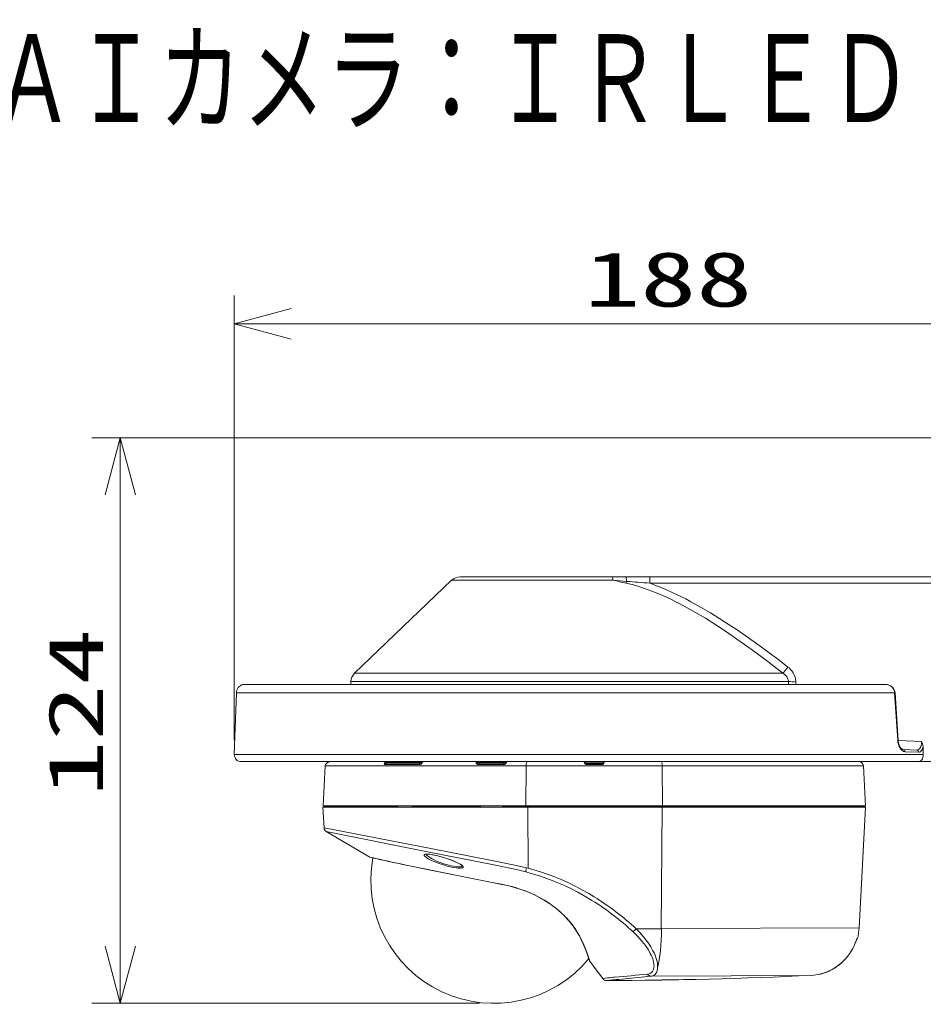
# Model space of a CAD drawing. Units: millimetres on the paper. Extents: x -63 to 65, y -59 to 59.
# Drawn here: x -4.85 to 34.79, y 16.19 to 59.33 of the extents above; entities that cross this region are included whole.
import ezdxf
from ezdxf.enums import TextEntityAlignment as Align

# ---------------------------------------------------------------- set-up
doc = ezdxf.new("R2010")
doc.units = ezdxf.units.MM
doc.layers.add('0-0_MOJI1', color=7, linetype='Continuous')
for name, color, linetype, lineweight in [('0-2_GAIKEI', 4, 'Continuous', 9), ('0-3_SUNPO', 7, 'Continuous', 9), ('0-4_0', 7, 'Continuous', 9)]:
    doc.layers.add(name, color=color, linetype=linetype, lineweight=lineweight)
doc.styles.add('ＭＳ ゴシック', font='')
doc.styles.get('ＭＳ ゴシック').set_extended_font_data('MS Gothic')

# ---------------------------------------------------------------- blocks, each defined once
blk = doc.blocks.new('_Open30')
at = {"layer": '0-4_0'}
blk.add_line((0, 0), (-1, 0), dxfattribs=at)
blk.add_lwpolyline([(-1, 0.2679), (0, 0), (-1, -0.2679)], dxfattribs=at)

msp = doc.modelspace()

# ---------------------------------------------------------------- linework, layer by layer
at = {"layer": '0-2_GAIKEI', "color": 7}
for p, q in [((14.097, 34.743), (9.838, 30.666)), ((21.727, 34.892), (14.468, 34.892)), ((21.727, 34.892), (38.944, 34.892)), ((9.675, 30.301), (9.671, 30.18)), ((4.658, 29.806), (4.563, 27.102)), ((33.095, 30.18), (4.973, 30.18)), ((33.68, 27.719), (33.546, 29.809)), ((33.68, 27.711), (34.707, 27.675)), ((33.908, 27.318), (34.5, 27.298)), ((34.784, 27.104), (34.777, 27.441)), ((4.863, 26.792), (38.871, 26.792)), ((8.547, 26.602), (8.456, 24.852)), ((8.562, 26.667), (8.581, 26.667)), ((32.158, 26.602), (32.249, 24.852)), ((8.452, 24.792), (32.252, 24.792)), ((8.5, 23.884), (8.452, 24.792)), ((8.456, 24.852), (23.352, 24.852)), ((23.352, 24.852), (32.249, 24.852)), ((31.975, 19.501), (32.252, 24.792)), ((10.506, 22.605), (8.599, 23.722)), ((31.872, 19.018), (31.871, 19.016)), ((31.9, 19.036), (31.881, 19.036)), ((31.804, 18.841), (31.804, 18.841)), ((30.269, 17.472), (30.27, 17.472))]:
    msp.add_line(p, q, dxfattribs=at)
at = {"layer": '0-2_GAIKEI'}
for p, q in [((21.181, 34.743), (14.097, 34.743)), ((21.771, 34.697), (21.753, 34.619)), ((22.789, 34.892), (22.789, 34.615)), ((38.921, 34.615), (22.789, 34.615)), ((9.838, 30.666), (28.629, 30.666)), ((29.189, 30.299), (29.191, 30.18)), ((33.53, 29.806), (4.658, 29.806)), ((4.944, 30.175), (33.119, 30.175)), ((33.664, 27.716), (33.53, 29.806)), ((4.563, 27.102), (34.784, 27.102)), ((11.284, 26.79), (11.288, 26.751)), ((11.288, 26.751), (12.694, 26.751)), ((11.319, 26.753), (11.319, 26.792)), ((12.694, 26.753), (11.319, 26.753)), ((12.694, 26.753), (12.694, 26.792)), ((12.694, 26.753), (12.694, 26.751)), ((12.694, 26.692), (12.694, 26.751)), ((12.794, 26.753), (12.794, 26.751)), ((15.211, 26.753), (15.211, 26.751)), ((15.311, 26.753), (15.311, 26.792)), ((15.311, 26.753), (15.311, 26.751)), ((16.367, 26.753), (15.311, 26.753)), ((15.311, 26.692), (15.311, 26.751)), ((16.367, 26.753), (16.367, 26.792)), ((16.367, 26.753), (16.367, 26.751)), ((16.467, 26.753), (16.467, 26.751)), ((19.912, 26.791), (19.912, 26.792)), ((19.952, 26.751), (19.952, 26.752)), ((20.753, 26.752), (20.753, 26.751)), ((34.784, 27.102), (34.784, 27.104)), ((34.784, 27.104), (34.792, 27.104)), ((8.547, 26.602), (17.37, 26.602)), ((11.182, 26.667), (12.711, 26.667)), ((11.21, 26.692), (12.734, 26.692)), ((15.257, 26.667), (16.396, 26.667)), ((15.271, 26.692), (16.407, 26.692)), ((17.37, 26.602), (17.353, 24.852)), ((17.37, 26.602), (20.352, 26.602)), ((20.75, 26.732), (19.955, 26.732)), ((20.012, 26.692), (20.352, 26.692)), ((20.012, 26.667), (20.352, 26.667)), ((23.335, 26.602), (20.352, 26.602)), ((20.693, 26.692), (20.353, 26.692)), ((20.693, 26.667), (20.693, 26.692)), ((23.335, 26.602), (32.158, 26.602)), ((23.335, 26.602), (23.352, 24.852)), ((8.513, 24.832), (11.145, 24.832)), ((8.514, 24.792), (8.513, 24.832)), ((11.663, 24.852), (11.663, 24.822)), ((12.352, 24.851), (11.8, 24.851)), ((12.38, 24.832), (15.297, 24.832)), ((15.297, 24.832), (15.295, 24.828)), ((15.348, 24.828), (15.295, 24.828)), ((16.352, 24.832), (17.364, 24.832)), ((17.435, 24.792), (17.46, 22.112)), ((20.352, 24.832), (23.341, 24.832)), ((23.333, 24.792), (23.283, 19.466)), ((23.341, 24.832), (23.341, 24.792)), ((23.341, 24.832), (32.192, 24.832)), ((32.191, 24.792), (32.192, 24.832)), ((32.221, 24.794), (32.219, 24.795)), ((17.46, 22.112), (17.378, 22.133)), ((15.952, 21.481), (15.952, 21.48)), ((18.372, 20.58), (18.368, 20.582)), ((18.886, 20.176), (18.882, 20.179)), ((22.194, 19.462), (23.283, 19.466)), ((23.283, 19.466), (23.301, 19.467)), ((23.283, 19.466), (23.283, 19.466)), ((23.301, 19.467), (31.975, 19.501)), ((22.973, 17.867), (22.973, 17.862)), ((22.973, 17.862), (22.974, 17.861)), ((23.134, 17.766), (23.134, 17.765)), ((22.839, 17.383), (21.427, 17.244)), ((22.839, 17.383), (29.883, 17.419)), ((21.297, 17.231), (20.893, 17.193)), ((21.427, 17.244), (21.297, 17.231)), ((22.827, 17.208), (22.772, 17.207)), ((22.827, 17.208), (23.063, 17.211)), ((23.063, 17.21), (23.063, 17.211)), ((23.764, 17.222), (24, 17.226)), ((24, 17.226), (24.053, 17.227))]:
    msp.add_line(p, q, dxfattribs=at)
for points in [[(21.771, 34.697), (21.765, 34.76), (21.757, 34.816), (21.747, 34.86), (21.736, 34.886), (21.732, 34.89), (21.727, 34.892)], [(28.629, 30.666), (27.962, 31.178), (27.288, 31.679), (26.948, 31.925), (26.606, 32.166), (26.15, 32.48), (25.689, 32.783), (25.226, 33.075), (24.765, 33.35), (24.533, 33.482), (24.3, 33.61), (23.989, 33.773), (23.676, 33.927), (23.362, 34.072), (23.042, 34.208), (22.721, 34.331), (22.399, 34.441), (22.076, 34.537), (21.753, 34.619)], [(28.847, 30.939), (28.458, 31.236), (28.067, 31.53), (27.474, 31.965), (26.874, 32.388), (26.572, 32.594), (26.269, 32.797), (25.862, 33.059), (25.454, 33.313), (25.043, 33.556), (24.595, 33.805), (24.37, 33.923), (24.145, 34.038), (23.807, 34.2), (23.468, 34.351), (23.128, 34.49), (22.789, 34.615)], [(28.87, 30.301), (28.868, 30.339), (28.861, 30.376), (28.85, 30.413), (28.836, 30.45), (28.795, 30.517), (28.742, 30.578), (28.689, 30.625), (28.629, 30.666)], [(29.189, 30.299), (29.181, 30.4), (29.159, 30.499), (29.124, 30.594), (29.075, 30.688), (29.014, 30.775), (28.945, 30.853), (28.897, 30.897), (28.847, 30.939)], [(9.675, 30.301), (28.87, 30.301), (28.872, 30.18)], [(33.119, 30.175), (33.154, 30.173), (33.197, 30.167), (33.237, 30.158), (33.278, 30.145), (33.343, 30.113), (33.403, 30.069)], [(33.664, 27.716), (33.674, 27.632), (33.692, 27.552), (33.718, 27.477), (33.751, 27.409), (33.794, 27.343), (33.843, 27.289), (33.897, 27.25), (33.924, 27.237), (33.952, 27.228), (33.991, 27.222), (34.586, 27.201), (34.626, 27.207), (34.663, 27.226), (34.698, 27.259), (34.73, 27.309), (34.757, 27.37), (34.777, 27.441)], [(11.284, 26.79), (11.246, 26.782), (11.209, 26.769), (11.186, 26.756), (11.165, 26.74), (11.151, 26.722), (11.144, 26.702), (11.147, 26.685), (11.158, 26.673), (11.172, 26.668), (11.182, 26.667)], [(11.288, 26.751), (11.255, 26.747), (11.223, 26.741), (11.197, 26.732), (11.185, 26.727), (11.173, 26.717), (11.17, 26.712), (11.171, 26.704), (11.176, 26.699), (11.186, 26.695), (11.21, 26.692)], [(12.711, 26.667), (12.733, 26.67), (12.755, 26.679), (12.777, 26.696), (12.796, 26.719), (12.808, 26.739), (12.821, 26.77), (12.827, 26.785), (12.83, 26.79)], [(15.169, 26.79), (15.168, 26.786), (15.166, 26.775), (15.168, 26.75), (15.174, 26.727), (15.188, 26.704), (15.208, 26.683), (15.23, 26.671), (15.257, 26.667)], [(16.367, 26.692), (16.367, 26.751), (15.311, 26.751)], [(16.396, 26.667), (16.422, 26.671), (16.446, 26.683), (16.465, 26.7), (16.48, 26.72), (16.49, 26.739), (16.497, 26.759), (16.504, 26.786), (16.505, 26.79)], [(19.912, 26.791), (19.913, 26.773), (19.916, 26.756), (19.927, 26.725), (19.937, 26.709), (19.958, 26.686), (19.982, 26.672), (20.012, 26.667), (20.012, 26.692)], [(20.793, 26.792), (20.793, 26.791), (20.792, 26.773), (20.789, 26.756), (20.778, 26.725), (20.768, 26.709), (20.747, 26.686), (20.723, 26.672), (20.693, 26.667), (20.352, 26.667)], [(11.8, 24.851), (11.753, 24.834), (11.726, 24.827), (11.663, 24.822), (11.139, 24.822)], [(11.145, 24.832), (11.155, 24.85), (11.156, 24.851), (11.156, 24.852), (11.157, 24.852)], [(12.341, 24.852), (12.357, 24.85), (12.372, 24.842), (12.38, 24.832), (12.382, 24.828)], [(12.425, 24.792), (12.404, 24.798), (12.388, 24.816), (12.382, 24.828)], [(15.322, 24.852), (15.314, 24.85), (15.307, 24.845), (15.297, 24.832)], [(15.353, 24.829), (15.366, 24.846), (15.382, 24.852)], [(20.352, 24.832), (17.364, 24.832), (17.364, 24.792)], [(8.5, 23.884), (13.178, 22.976), (15.938, 22.443)], [(8.599, 23.722), (12.892, 22.865), (15.952, 22.262)], [(13.735, 22.587), (13.486, 22.657), (13.365, 22.686), (13.247, 22.711), (13.147, 22.727), (13.055, 22.737), (13.006, 22.739), (12.964, 22.738), (12.931, 22.732), (12.902, 22.719), (12.894, 22.71), (12.891, 22.7), (12.891, 22.688), (12.896, 22.675), (12.91, 22.654), (12.932, 22.632), (12.974, 22.597), (13.026, 22.561), (13.099, 22.518), (13.18, 22.476), (13.358, 22.394), (13.545, 22.322), (13.735, 22.259)], [(13.735, 22.586), (13.476, 22.658), (13.269, 22.705), (13.129, 22.728), (13.033, 22.735), (12.983, 22.733), (12.958, 22.728)], [(12.973, 22.732), (12.986, 22.709), (13.009, 22.683), (13.039, 22.655), (13.077, 22.627), (13.166, 22.569), (13.245, 22.524), (13.331, 22.481), (13.436, 22.432), (13.546, 22.387), (13.752, 22.312), (13.867, 22.276), (13.981, 22.245), (14.083, 22.221), (14.183, 22.201), (14.307, 22.183), (14.42, 22.177), (14.468, 22.178), (14.509, 22.184), (14.534, 22.192), (14.551, 22.203), (14.559, 22.213), (14.563, 22.224)], [(13.735, 22.259), (13.859, 22.223), (13.981, 22.192), (14.091, 22.168), (14.198, 22.148), (14.297, 22.134), (14.39, 22.125), (14.452, 22.123), (14.507, 22.125), (14.547, 22.13), (14.578, 22.139), (14.595, 22.149), (14.605, 22.161), (14.607, 22.178), (14.599, 22.198), (14.579, 22.221), (14.551, 22.246), (14.487, 22.288), (14.408, 22.331), (14.319, 22.373), (14.214, 22.419), (14.102, 22.463), (13.867, 22.546), (13.735, 22.587)], [(13.735, 22.586), (14.003, 22.498), (14.223, 22.413), (14.377, 22.344), (14.472, 22.293), (14.531, 22.254), (14.564, 22.222)], [(17.378, 22.133), (16.945, 22.238), (16.656, 22.3), (16.079, 22.415), (15.938, 22.443)], [(15.952, 21.481), (14.485, 21.766), (13.049, 22.056), (12.396, 22.192)], [(17.359, 21.955), (16.938, 22.058), (16.656, 22.12), (16.093, 22.234), (15.952, 22.262)], [(20.352, 20.862), (20.122, 21.001), (20.022, 21.059), (19.74, 21.215), (19.454, 21.363), (19.165, 21.502), (18.874, 21.63), (18.583, 21.748), (18.294, 21.856), (18.002, 21.954), (17.702, 22.045), (17.46, 22.112)], [(20.251, 20.707), (19.912, 20.91), (19.636, 21.063), (19.357, 21.207), (19.075, 21.343), (18.792, 21.468), (18.51, 21.583), (18.23, 21.687), (17.947, 21.783), (17.694, 21.861), (17.44, 21.933), (17.44, 21.933), (17.44, 21.933), (17.366, 21.953), (17.366, 21.953), (17.359, 21.955)], [(15.952, 21.481), (16.306, 21.41), (16.481, 21.372), (16.79, 21.294), (16.942, 21.25), (17.093, 21.203), (17.315, 21.125), (17.533, 21.039), (17.744, 20.943), (17.95, 20.838), (18.166, 20.713), (18.372, 20.58)], [(19.38, 19.644), (19.499, 19.481), (19.605, 19.317), (19.699, 19.155), (19.786, 18.988), (19.862, 18.827), (19.938, 18.65), (19.981, 18.54), (20.052, 18.346), (20.099, 18.213), (20.159, 18.038)], [(22.194, 19.462), (22.355, 19.291), (22.516, 19.105), (22.622, 18.971), (22.727, 18.826), (22.829, 18.669), (22.927, 18.496), (22.974, 18.401), (23.018, 18.301), (23.072, 18.155), (23.106, 18.031), (23.124, 17.935), (23.131, 17.878), (23.134, 17.825), (23.134, 17.766)], [(22.054, 19.331), (22.163, 19.227), (22.272, 19.116), (22.359, 19.022), (22.445, 18.923), (22.541, 18.805), (22.635, 18.677), (22.726, 18.538), (22.813, 18.384), (22.854, 18.3), (22.892, 18.21), (22.916, 18.147), (22.937, 18.078), (22.955, 18.004)], [(22.974, 17.812), (22.967, 17.743), (22.959, 17.703), (22.952, 17.679), (22.924, 17.613), (22.912, 17.595), (22.892, 17.568), (22.86, 17.537), (22.827, 17.513), (22.799, 17.498), (22.772, 17.487), (22.73, 17.476), (22.69, 17.47)], [(23.134, 17.765), (23.127, 17.689), (23.118, 17.644), (23.111, 17.617), (23.082, 17.547), (23.07, 17.525), (23.049, 17.495), (23.018, 17.461), (22.983, 17.434), (22.953, 17.416), (22.925, 17.403), (22.881, 17.39), (22.839, 17.383)], [(23.063, 17.21), (22.904, 17.208), (22.771, 17.207), (22.769, 17.207), (22.773, 17.207), (22.827, 17.208)], [(24, 17.226), (24.051, 17.227), (24.056, 17.227), (24.051, 17.226), (24.015, 17.226), (23.801, 17.222), (23.764, 17.221)]]:
    msp.add_lwpolyline(points, dxfattribs=at)
at = {"layer": '0-2_GAIKEI', "color": 7}
for points in [[(33.095, 30.18), (33.171, 30.174), (33.251, 30.158), (33.325, 30.13), (33.385, 30.094), (33.407, 30.076)], [(33.546, 29.809), (33.537, 29.871), (33.512, 29.939), (33.479, 29.998), (33.429, 30.056), (33.407, 30.076)], [(33.908, 27.318), (33.878, 27.325), (33.843, 27.345), (33.802, 27.384), (33.76, 27.442), (33.723, 27.52), (33.697, 27.601), (33.682, 27.692), (33.68, 27.719)], [(34.5, 27.298), (34.542, 27.303), (34.582, 27.321), (34.618, 27.352), (34.65, 27.396), (34.674, 27.447), (34.692, 27.507), (34.703, 27.572), (34.707, 27.623), (34.707, 27.675)], [(34.777, 27.441), (34.768, 27.513), (34.75, 27.58), (34.72, 27.649), (34.707, 27.675)], [(8.581, 26.667), (8.581, 26.667), (8.582, 26.668), (8.586, 26.673), (8.606, 26.705), (8.621, 26.723), (8.66, 26.757), (8.706, 26.78), (8.752, 26.791)], [(8.752, 26.791), (8.7, 26.778), (8.652, 26.751), (8.613, 26.714), (8.588, 26.677)], [(8.752, 26.791), (8.698, 26.777), (8.649, 26.749), (8.61, 26.711), (8.597, 26.692)], [(34.784, 27.102), (34.781, 27.038), (34.769, 26.976), (34.749, 26.92), (34.722, 26.872), (34.689, 26.835), (34.653, 26.809), (34.614, 26.795), (34.588, 26.792)], [(15.952, 21.48), (14.271, 21.807), (12.805, 22.104), (12.405, 22.188)], [(15.952, 21.48), (16.283, 21.414), (16.609, 21.34), (16.85, 21.277), (17.086, 21.205), (17.317, 21.124), (17.542, 21.034), (17.761, 20.934), (17.972, 20.825), (18.175, 20.707), (18.368, 20.582)], [(19.373, 19.651), (19.463, 19.528), (19.546, 19.407), (19.621, 19.286), (19.69, 19.168), (19.752, 19.051), (19.858, 18.829), (19.944, 18.626), (20.041, 18.367), (20.134, 18.1), (20.15, 18.055), (20.159, 18.038)], [(31.804, 18.841), (31.824, 18.893), (31.87, 19.016), (31.879, 19.034), (31.881, 19.036), (31.881, 19.036), (31.881, 19.036)], [(31.872, 19.018), (31.82, 18.882), (31.804, 18.841)], [(20.116, 18.153), (20.15, 18.056), (20.159, 18.038)], [(20.159, 18.038), (20.354, 17.782), (20.732, 17.274)], [(30.27, 17.472), (30.444, 17.524), (30.606, 17.589), (30.771, 17.67), (30.914, 17.755), (31.026, 17.832), (31.151, 17.929), (31.192, 17.964)], [(31.192, 17.964), (31.094, 17.883), (30.943, 17.774), (30.784, 17.677), (30.621, 17.595), (30.456, 17.529), (30.288, 17.477), (30.27, 17.472)]]:
    msp.add_lwpolyline(points, dxfattribs=at)
for centre, radius, start, end in [((14.468, 34.355), 0.537, 90, 133.7546), ((10.206, 30.282), 0.531, 133.7546, 178), ((5.057, 29.792), 0.4, 106.4505, 178), ((4.973, 30.08), 0.1, 90, 106.4505), ((4.863, 27.092), 0.3, 178, 270), ((8.773, 26.591), 0.201, 90, 95.9778), ((31.958, 26.592), 0.2, 3, 90), ((8.747, 26.592), 0.2, 157.983, 176.9891), ((8.599, 26.652), 0.04, 93.0679, 157.9757), ((8.7, 23.895), 0.2, 183, 239.6369), ((10.536, 22.657), 0.0602, 239.665, 257.331), ((32.696, 120.074), 99.966, 257.185, 257.57087), ((15.952, 21.592), 5.4, 169.5506, 320.4427), ((38.014, 144.309), 124.777, 257.5811, 258.15667), ((15.634, 16.567), 4.858, 48.037, 55.7427), ((16.259, 17.248), 3.934, 37.6478, 48.1723), ((29.778, 19.617), 2.2, 344.6994, 357), ((31.842, 19.052), 0.06, 289.4126, 344.6991), ((31.823, 19.052), 0.06, 321.1022, 344.7312), ((29.739, 19.63), 2.21, 311.0827, 339.0874), ((29.74, 19.63), 2.21, 311.074, 339.0788), ((29.74, 19.63), 2.21, 311.0741, 339.0787), ((20.893, 17.393), 0.2, 216.5053, 270), ((20.352, 217.192), 200, 270.15493, 272.73135), ((29.778, 19.617), 2.2, 272.7314, 282.8951)]:
    msp.add_arc(centre, radius, start, end, dxfattribs=at)
at = {"layer": '0-2_GAIKEI'}
for centre, radius, start, end in [((31.504, 164.224), 129.892, 265.44172, 265.7028), ((15.627, 7.78), 27.529, 77.1414, 78.3604), ((14.627, -59.482), 94.45, 85.04266, 85.66218), ((29.061, 37.23), 6.933, 268.4267, 271.0626), ((33.095, 30.11), 0.0698, 70.2664, 90), ((33.379, 30.091), 0.032, 317.7613, 332.3393), ((33.529, 29.865), 0.0587, 271.5063, 287.3044), ((33.663, 27.773), 0.0563, 271.455, 287.4685), ((11.319, 26.502), 0.29, 90, 97.0344), ((11.319, 26.476), 0.276, 90, 96.441), ((12.752, 22.419), 4.334, 89.4474, 90.7693), ((12.752, 29.64), 2.889, 268.8462, 270.829), ((12.734, 26.752), 0.06, 270, 359), ((12.833, 26.75), 0.0398, 94.9259, 180), ((12.834, 26.752), 0.04, 90, 180), ((12.834, 26.787), 0.005, 90, 146.5548), ((15.172, 26.789), 0.0032, 90, 180), ((15.172, 26.75), 0.0398, 0, 93.6208), ((15.171, 26.752), 0.04, 0, 90), ((15.253, 22.419), 4.334, 89.2307, 90.5526), ((15.271, 26.752), 0.06, 181, 270), ((15.253, 29.64), 2.889, 269.171, 271.1538), ((16.425, 22.419), 4.334, 89.4474, 90.7693), ((16.425, 29.64), 2.889, 268.8462, 270.829), ((16.407, 26.752), 0.06, 270, 359), ((16.506, 26.75), 0.0398, 91.8965, 180), ((16.507, 26.752), 0.04, 90, 180), ((16.508, 26.789), 0.0029, 117.8013, 180), ((19.912, 26.752), 0.04, 0, 90), ((19.912, 26.751), 0.0399, 0, 90), ((20.012, 26.752), 0.06, 180, 270), ((20.693, 26.752), 0.06, 270, 0), ((20.793, 26.752), 0.04, 90, 180), ((20.793, 26.751), 0.0399, 90, 180), ((8.493, 24.832), 0.02, 0, 90), ((11.093, 24.841), 0.0493, 272.1741, 337.3301), ((11.192, 24.797), 0.0584, 142.8377, 154.7248), ((15.243, 24.847), 0.0552, 271.275, 339.8584), ((15.297, 24.852), 0.06, 270, 337.6862), ((15.383, 24.814), 0.0377, 90, 158.8465), ((15.349, 24.833), 0.0048, 254.4583, 312.0886), ((16.308, 24.792), 0.06, 30, 90), ((16.411, 24.852), 0.06, 210, 270), ((32.226, 24.923), 0.131, 254.5532, 270), ((32.212, 24.832), 0.02, 90, 180), ((32.199, 24.763), 0.0382, 54.7788, 100.4744), ((33.495, 24.92), 1.282, 183.0104, 185.6227), ((32.227, 24.803), 0.0114, 235.5579, 270), ((32.567, 119.281), 99.161, 257.14568, 257.53659), ((37.823, 143.169), 123.621, 257.54701, 258.13034), ((14.081, 10.755), 11.71, 47.0882, 58.2007), ((13.934, 10.506), 12.184, 47.3178, 58.2121), ((15.633, 16.565), 4.861, 47.9825, 55.6977), ((16.252, 17.237), 3.947, 37.5903, 48.1354), ((22.095, 17.819), 0.879, 3.1017, 12.0969), ((22.309, 17.833), 0.665, 358.1469, 2.3846), ((21.643, 12.064), 5.288, 95.5815, 99.9166), ((21.978, 8.852), 8.518, 94.8361, 95.7254), ((0.384, 253.605), 237.186, 275.04956, 275.39647), ((20.352, 217.252), 200.059, 270.77639, 270.97695)]:
    msp.add_arc(centre, radius, start, end, dxfattribs=at)
for centre, major_axis, ratio, start_param, end_param in [((21.132, 34.355), (0, 0.537), 0.132455, 5.519523, 6.283185), ((28.847, 30.955), (-0.244, -0.317), 0.023949, 0.440755, 1.539767), ((33.088, 29.791), (0.442, -0.031), 0.903747, 0.11341, 0.844737), ((33.904, 27.219), (-0.0035, -0.0999), 0.863561, 1.635855, 3.141593), ((34.496, 27.198), (-0.0035, -0.0999), 0.901353, 1.637172, 3.141593), ((17.407, 26.592), (0, 0.2), 0.183485, 0, 1.518436), ((23.298, 26.592), (0, 0.2), 0.183485, 4.76475, 6.283203), ((11.21, 26.652), (0, -0.04), 0.757202, 3.141593, 4.327992), ((12.734, 26.652), (0, 0.04), 0.615505, 6.283185, 7.469585), ((15.271, 26.652), (0, -0.04), 0.3795, 3.141593, 4.327992), ((16.407, 26.652), (0, 0.04), 0.273939, 6.283185, 7.469585), ((15.297, 24.852), (0, -0.06), 0.927184, 0, 1.15928), ((17.36, 24.832), (0, -0.02), 0.183486, 1.588201, 3.139607), ((23.345, 24.832), (0, -0.02), 0.18349, 3.141593, 4.694936), ((32.16, 24.789), (0.0597, 0.006), 0.524244, 0.013056, 0.94878), ((17.415, 22.144), (-0.051, -0.193), 0.164663, 4.809794, 6.114603), ((22.176, 19.473), (-0.137, -0.146), 0.100734, 0.363683, 1.593427), ((22.898, 19.582), (0.011, -2.2), 0.183251, 0.598988, 1.517369), ((22.837, 17.583), (0.02, -0.199), 0.89956, 5.2247, 6.187005), ((20.352, 215.733), (199.298, 0), 0.996195, 4.725991, 4.729505), ((20.352, 215.664), (199.23, 0), 0.996195, 4.725996, 4.729511), ((23.762, 17.281), (-0.001, 0.06), 0.001492, 2.941738, 3.141056)]:
    msp.add_ellipse(centre, major_axis=major_axis, ratio=ratio, start_param=start_param, end_param=end_param, dxfattribs=at)
at = {"layer": '0-2_GAIKEI', "color": 7}
for centre, major_axis, ratio, start_param, end_param in [((8.618, 26.652), (0, 0.04), 0.998225, 0.820399, 1.1864), ((30.269, 19.039), (1.378, 1.23), 0.766721, 4.11224, 4.69754)]:
    msp.add_ellipse(centre, major_axis=major_axis, ratio=ratio, start_param=start_param, end_param=end_param, dxfattribs=at)
at = {"layer": '0-3_SUNPO'}
for p, q in [((4.563, 27.726), (4.563, 47.237)), ((7.063, 45.987), (39.652, 45.987)), ((41.424, 40.988), (-1.687, 40.988)), ((-0.437, 38.488), (-0.437, 18.692)), ((15.327, 16.192), (-1.687, 16.192))]:
    msp.add_line(p, q, dxfattribs=at)

# ---------------------------------------------------------------- block references
at = {"layer": '0-3_SUNPO', "xscale": 2.5, "yscale": 2.5}
for p, rotation in [((4.563, 45.987), 180), ((-0.437, 40.988), 90), ((-0.437, 16.192), 270)]:
    msp.add_blockref('_Open30', p, dxfattribs=dict(at, rotation=rotation))

# ---------------------------------------------------------------- texts
at = {"layer": '0-0_MOJI1', "style": 'ＭＳ ゴシック', "width": 0.7}
msp.add_text('屋外４ＭＰドームＡＩカメラ：ＩＲＬＥＤ（壁取付金具付）', height=3.849, dxfattribs=at).set_placement((-35.523, 53.679), align=Align.BOTTOM_LEFT)
at = {"layer": '0-3_SUNPO', "style": 'ＭＳ ゴシック', "width": 1.5}
msp.add_text('188', height=2.405, dxfattribs=at).set_placement((19.921, 46.025), align=Align.BOTTOM_LEFT)
msp.add_text('124', height=2.405, rotation=90, dxfattribs=at).set_placement((-0.474, 25.257), align=Align.BOTTOM_LEFT)

doc.saveas('drawing.dxf')
